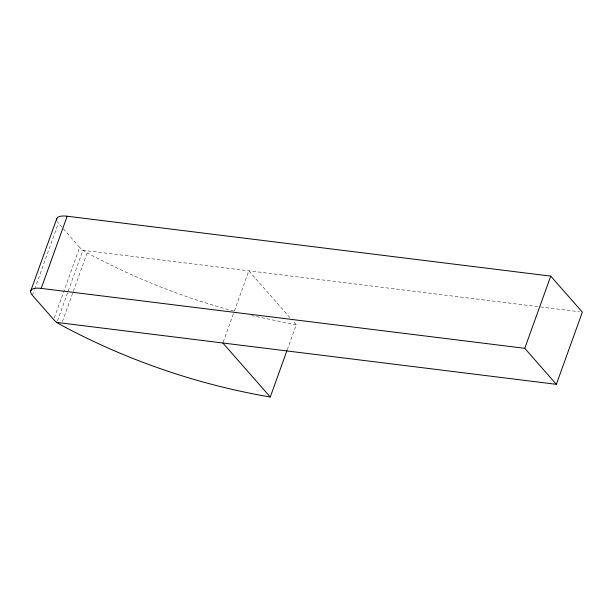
<?xml version="1.0" encoding="UTF-8"?>
<svg xmlns="http://www.w3.org/2000/svg" width="613" height="613" viewBox="0 0 613 613"><rect width="100%" height="100%" fill="white"/><g stroke="black" fill="none" stroke-linecap="round" stroke-linejoin="round"><path stroke-width="0.46" stroke-dasharray="3.06 2.3" d="M32.412 295.343L34.343 289.995M34.657 289.098L58.404 223.155A19.455 6.873 19.8 0 1 57.247 221.554M54.327 317.787L79.667 247.391L58.404 223.155M57.461 320.936L67.752 292.363M68.288 290.861L82.908 250.257L539.593 306.837M62.457 321.519L73.047 292.11M73.368 291.213L87.161 252.893A19.455 6.873 19.8 0 1 79.667 247.391M223.186 342.108L234.089 311.81M234.411 310.921L248.847 270.816L290.01 317.718M287.259 349.77L296.248 324.821L293.129 321.266M540.543 306.952L579.5 311.779M296.248 324.821L251.92 315.687M233.66 311.044C182.766 297.504 133.588 277.727 87.161 252.893"/><path stroke-width="0.92" d="M30.811 290.754L56.802 218.565M286.938 350.667L270.256 397.009C197.279 384.535 126.385 360.137 61.177 325.082A19.455 6.873 19.8 0 1 53.683 319.572L32.412 295.343A19.455 6.873 19.8 0 1 41.194 288.401L67.177 216.22L550.75 276.126L582.35 312.132L556.359 384.313L56.925 322.446M556.359 384.313L524.766 348.314L550.75 276.126M41.194 288.401L524.766 348.314M222.864 342.996L270.256 397.009M56.664 219.99A19.455 6.873 19.8 0 1 67.177 216.22"/></g></svg>
